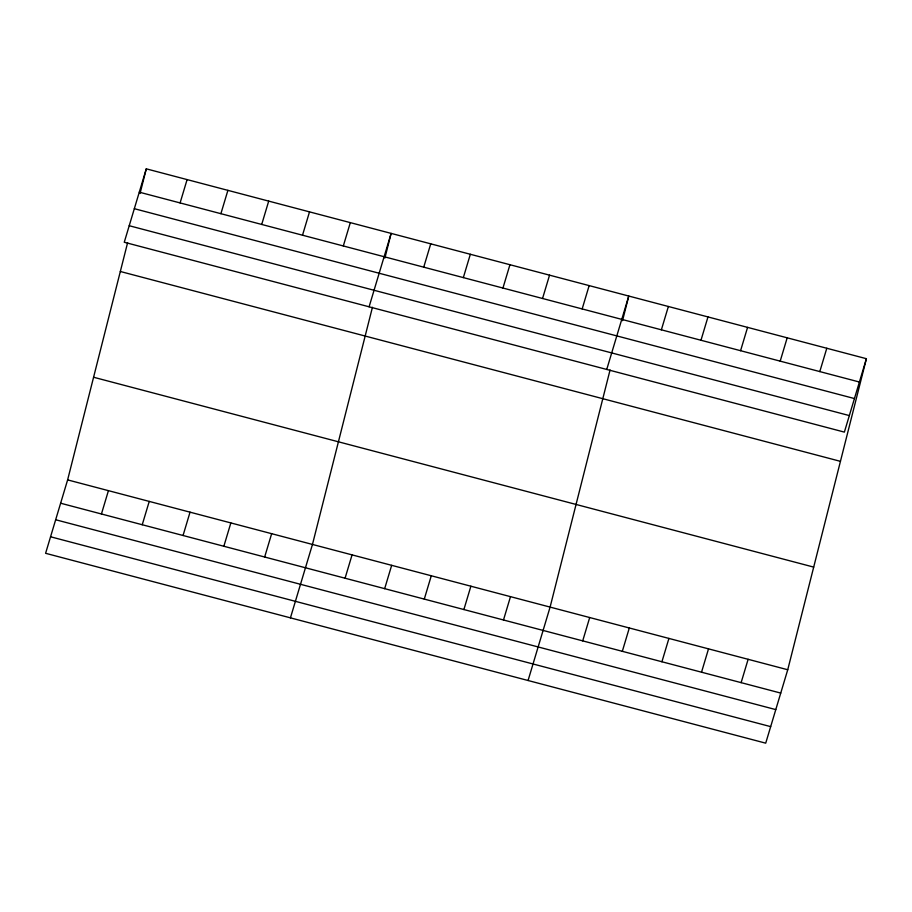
<?xml version="1.0" encoding="UTF-8"?>
<svg xmlns="http://www.w3.org/2000/svg" width="912" height="912" viewBox="0 0 912 912"><rect width="100%" height="100%" fill="white"/><g stroke="black" fill="none" stroke-linecap="round" stroke-linejoin="round"><path stroke-width="1.37" d="M866.4 358.701L844.375 432.106L124.26 242.25L146.285 168.834L866.4 358.701L787.74 669.75L765.715 743.166L45.6 553.299L67.625 479.894L127.6 242.74M140.06 193.469L146.285 168.834M372.438 307.298L312.463 544.441L290.438 617.857M384.898 258.028L391.123 233.392L369.098 306.797M610.071 369.953L550.096 607.096L528.071 680.512M622.531 320.682L628.767 296.047L606.742 369.451M180.097 202.92L187.097 179.596M101.437 513.98L108.425 490.656M220.898 213.682L227.897 190.357M142.238 524.742L149.237 501.406M261.71 224.443L268.709 201.107M183.05 535.492L190.038 512.168M302.51 235.205L309.51 211.869M223.85 546.254L230.85 522.929M343.322 245.955L350.322 222.631M264.662 557.015L271.651 533.691M423.738 267.159L430.738 243.835M345.067 578.219L352.066 554.884M463.342 277.601L470.341 254.277M384.67 588.662L391.67 565.326M502.945 288.044L509.945 264.719M424.285 599.104L431.285 575.768M542.549 298.486L549.548 275.162M463.889 609.547L470.888 586.211M582.164 308.929L589.152 285.604M503.492 619.989L510.492 596.653M661.371 329.813L668.371 306.489M582.711 640.874L589.699 617.538M700.975 340.256L707.974 316.931M622.315 651.316L629.314 627.98M740.578 350.698L747.578 327.374M661.918 661.759L668.918 638.423M780.193 361.141L787.193 337.816M701.522 672.201L708.521 648.865M819.797 371.583L826.796 348.259M741.125 682.643L748.125 659.308M139.285 192.17L859.4 382.025M134.326 208.688L854.441 398.555M129.219 225.72L849.334 415.576M120.327 271.491L840.442 461.347M93.583 377.249L813.698 567.104M67.625 479.894L787.74 669.75M60.625 503.219L780.74 693.086M55.666 519.749L775.781 709.604M50.559 536.78L770.674 726.636"/></g></svg>
